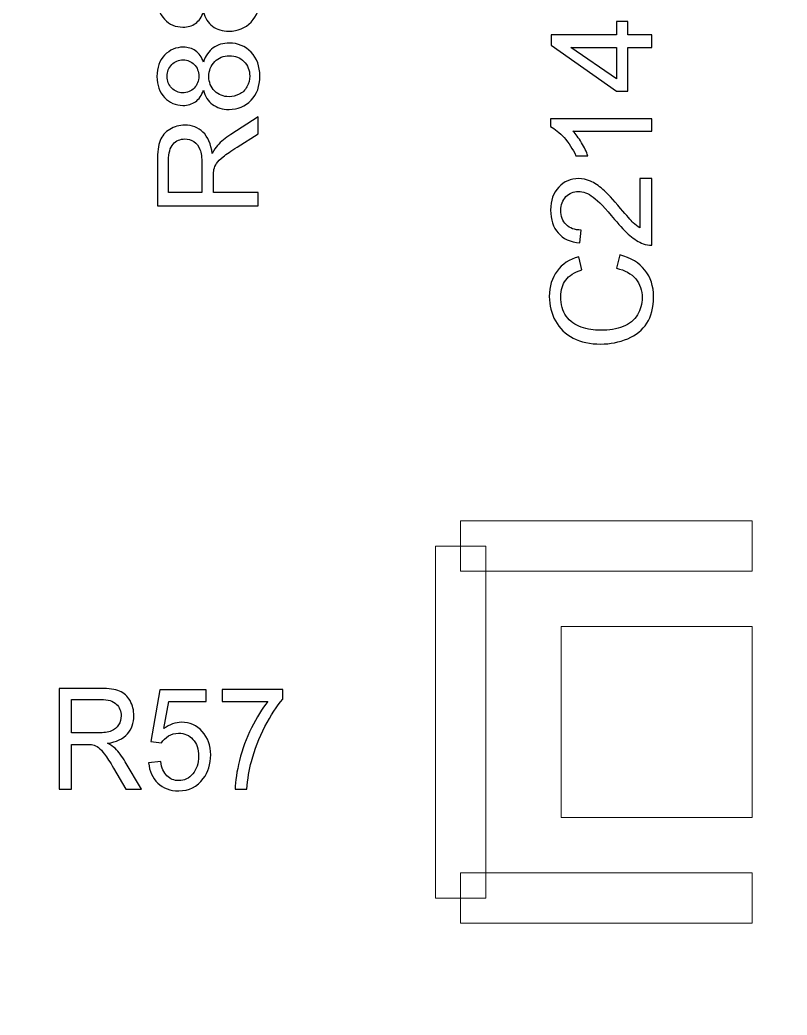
# Model space of a CAD drawing. Header units: millimetres. Extents: x -86 to 67, y -55 to 52.
# Drawn here: x 22.81 to 26.69, y 1.83 to 6.85 of the extents above; entities that cross this region are included whole.
import ezdxf

# ---------------------------------------------------------------- set-up
doc = ezdxf.new("R2010")
doc.units = ezdxf.units.MM
doc.header["$MEASUREMENT"] = 0
for name, color, linetype in [('BG_OUTLINE', 7, 'Continuous'), ('PG_SILKSCREEN_TOP', 7, 'Continuous'), ('PIN_TOP', 7, 'Continuous'), ('RD_SILKSCREEN_TOP', 7, 'Continuous')]:
    doc.layers.add(name, color=color, linetype=linetype)

msp = doc.modelspace()

# ---------------------------------------------------------------- linework, layer by layer
at = {"layer": 'BG_OUTLINE', "color": 3, "lineweight": 9}
msp.add_open_spline([(-60.0926, 34.7331), (-60.0926, 34.7331), (63.7724, 34.7331), (63.7724, 34.7331), (63.7724, 34.7331), (64.585, 34.7336), (65.3646, 34.4113), (65.9396, 33.837), (65.9396, 33.837), (66.5146, 33.2627), (66.8379, 32.4797), (66.8384, 31.667), (66.8384, 31.667), (66.8384, 31.667), (66.8412, -52.28), (66.8412, -52.28), (66.8412, -52.28), (66.8412, -52.28), (66.8384, -52.1933), (66.8384, -52.1933), (66.8384, -52.1933), (66.8389, -53.006), (66.5166, -53.7856), (65.9424, -54.3606), (65.9424, -54.3606), (65.3681, -54.9356), (64.585, -55.2589), (63.7724, -55.2594), (63.7724, -55.2594), (63.7724, -55.2594), (-60.1869, -55.2594), (-60.1869, -55.2594), (-60.1869, -55.2594), (-60.1869, -55.2594), (-60.0853, -55.2518), (-60.0853, -55.2518), (-60.0853, -55.2518), (-60.8979, -55.2523), (-61.6775, -54.9299), (-62.2525, -54.3557), (-62.2525, -54.3557), (-62.8275, -53.7814), (-63.1508, -52.9984), (-63.1513, -52.1857), (-63.1513, -52.1857), (-63.1513, -52.1857), (-63.1587, 31.667), (-63.1587, 31.667), (-63.1587, 31.667), (-63.1592, 32.4797), (-62.8369, 33.2593), (-62.2626, 33.8343), (-62.2626, 33.8343), (-61.6883, 34.4093), (-60.9053, 34.7326), (-60.0926, 34.7331)], degree=3, knots=[0, 0, 0, 0, 0.071429, 0.071429, 0.071429, 0.071429, 0.142857, 0.142857, 0.142857, 0.142857, 0.214286, 0.214286, 0.214286, 0.214286, 0.285714, 0.285714, 0.285714, 0.285714, 0.357143, 0.357143, 0.357143, 0.357143, 0.428571, 0.428571, 0.428571, 0.428571, 0.5, 0.5, 0.5, 0.5, 0.571429, 0.571429, 0.571429, 0.571429, 0.642857, 0.642857, 0.642857, 0.642857, 0.714286, 0.714286, 0.714286, 0.714286, 0.785714, 0.785714, 0.785714, 0.785714, 0.857143, 0.857143, 0.857143, 0.857143, 0.928571, 0.928571, 0.928571, 0.928571, 1, 1, 1, 1], dxfattribs=at)
at = {"layer": 'PG_SILKSCREEN_TOP', "color": 6, "lineweight": 9}
for points in [[(26.5109, 4.3214), (26.5109, 4.3214), (26.5109, 4.0674), (26.5109, 4.0674), (26.5109, 4.0674), (26.5109, 4.0674), (25.0377, 4.0674), (25.0377, 4.0674), (25.0377, 4.0674), (25.0377, 4.0674), (25.0377, 4.3214), (25.0377, 4.3214), (25.0377, 4.3214), (25.0377, 4.3214), (26.5109, 4.3214), (26.5109, 4.3214)], [(24.9107, 4.1944), (24.9107, 4.1944), (25.1647, 4.1944), (25.1647, 4.1944), (25.1647, 4.1944), (25.1647, 4.1944), (25.1647, 2.4164), (25.1647, 2.4164), (25.1647, 2.4164), (25.1647, 2.4164), (24.9107, 2.4164), (24.9107, 2.4164), (24.9107, 2.4164), (24.9107, 2.4164), (24.9107, 4.1944), (24.9107, 4.1944)], [(25.0377, 2.2894), (25.0377, 2.2894), (25.0377, 2.5434), (25.0377, 2.5434), (25.0377, 2.5434), (25.0377, 2.5434), (26.5109, 2.5434), (26.5109, 2.5434), (26.5109, 2.5434), (26.5109, 2.5434), (26.5109, 2.2894), (26.5109, 2.2894), (26.5109, 2.2894), (26.5109, 2.2894), (25.0377, 2.2894), (25.0377, 2.2894)]]:
    msp.add_open_spline(points, degree=3, knots=[0, 0, 0, 0, 0.25, 0.25, 0.25, 0.25, 0.5, 0.5, 0.5, 0.5, 0.75, 0.75, 0.75, 0.75, 1, 1, 1, 1], dxfattribs=at)
at = {"layer": 'PIN_TOP', "lineweight": 9}
msp.add_open_spline([(25.5457, 2.8228), (25.5457, 2.8228), (25.5457, 3.788), (25.5457, 3.788), (25.5457, 3.788), (25.5457, 3.788), (26.5109, 3.788), (26.5109, 3.788), (26.5109, 3.788), (26.5109, 3.788), (26.5109, 2.8228), (26.5109, 2.8228), (26.5109, 2.8228), (26.5109, 2.8228), (25.5457, 2.8228), (25.5457, 2.8228)], degree=3, knots=[0, 0, 0, 0, 0.25, 0.25, 0.25, 0.25, 0.5, 0.5, 0.5, 0.5, 0.75, 0.75, 0.75, 0.75, 1, 1, 1, 1], dxfattribs=at)
at = {"layer": 'RD_SILKSCREEN_TOP', "color": 8}
for points, knots in [([(23.739, 6.893), (23.7296, 6.867), (23.716, 6.8478), (23.6984, 6.8352), (23.6984, 6.8352), (23.6808, 6.8228), (23.6597, 6.8165), (23.6352, 6.8165), (23.6352, 6.8165), (23.5981, 6.8165), (23.567, 6.8298), (23.5418, 6.8565), (23.5418, 6.8565), (23.5165, 6.8831), (23.5039, 6.9184), (23.5039, 6.9627), (23.5039, 6.9627), (23.5039, 7.0071), (23.5168, 7.0429), (23.5426, 7.0701), (23.5426, 7.0701), (23.5685, 7.0971), (23.5999, 7.1106), (23.637, 7.1106), (23.637, 7.1106), (23.6606, 7.1106), (23.6811, 7.1044), (23.6986, 7.0921), (23.6986, 7.0921), (23.716, 7.0797), (23.7296, 7.0609), (23.739, 7.0357), (23.739, 7.0357), (23.7492, 7.0669), (23.7656, 7.0907), (23.7883, 7.107), (23.7883, 7.107), (23.811, 7.1233), (23.8381, 7.1315), (23.8695, 7.1315), (23.8695, 7.1315), (23.9132, 7.1315), (23.9497, 7.116), (23.9793, 7.0853), (23.9793, 7.0853), (24.0089, 7.0545), (24.0238, 7.014), (24.0238, 6.9637), (24.0238, 6.9637), (24.0238, 6.9135), (24.0089, 6.8731), (23.9792, 6.8422), (23.9792, 6.8422), (23.9494, 6.8114), (23.9123, 6.796), (23.8679, 6.796), (23.8679, 6.796), (23.8348, 6.796), (23.8071, 6.8044), (23.7847, 6.8213), (23.7847, 6.8213), (23.7624, 6.838), (23.7471, 6.8619), (23.739, 6.893)], [0, 0, 0, 0, 0.0625, 0.0625, 0.0625, 0.0625, 0.125, 0.125, 0.125, 0.125, 0.1875, 0.1875, 0.1875, 0.1875, 0.25, 0.25, 0.25, 0.25, 0.3125, 0.3125, 0.3125, 0.3125, 0.375, 0.375, 0.375, 0.375, 0.4375, 0.4375, 0.4375, 0.4375, 0.5, 0.5, 0.5, 0.5, 0.5625, 0.5625, 0.5625, 0.5625, 0.625, 0.625, 0.625, 0.625, 0.6875, 0.6875, 0.6875, 0.6875, 0.75, 0.75, 0.75, 0.75, 0.8125, 0.8125, 0.8125, 0.8125, 0.875, 0.875, 0.875, 0.875, 0.9375, 0.9375, 0.9375, 0.9375, 1, 1, 1, 1]), ([(26.004, 6.7143), (26.004, 6.7143), (25.8821, 6.7143), (25.8821, 6.7143), (25.8821, 6.7143), (25.8821, 6.7143), (25.8821, 6.4935), (25.8821, 6.4935), (25.8821, 6.4935), (25.8821, 6.4935), (25.8248, 6.4935), (25.8248, 6.4935), (25.8248, 6.4935), (25.8248, 6.4935), (25.4949, 6.7258), (25.4949, 6.7258), (25.4949, 6.7258), (25.4949, 6.7258), (25.4949, 6.7769), (25.4949, 6.7769), (25.4949, 6.7769), (25.4949, 6.7769), (25.8248, 6.7769), (25.8248, 6.7769), (25.8248, 6.7769), (25.8248, 6.7769), (25.8248, 6.8457), (25.8248, 6.8457), (25.8248, 6.8457), (25.8248, 6.8457), (25.8821, 6.8457), (25.8821, 6.8457), (25.8821, 6.8457), (25.8821, 6.8457), (25.8821, 6.7769), (25.8821, 6.7769), (25.8821, 6.7769), (25.8821, 6.7769), (26.004, 6.7769), (26.004, 6.7769), (26.004, 6.7769), (26.004, 6.7769), (26.004, 6.7143), (26.004, 6.7143)], [0, 0, 0, 0, 0.090909, 0.090909, 0.090909, 0.090909, 0.181818, 0.181818, 0.181818, 0.181818, 0.272727, 0.272727, 0.272727, 0.272727, 0.363636, 0.363636, 0.363636, 0.363636, 0.454545, 0.454545, 0.454545, 0.454545, 0.545455, 0.545455, 0.545455, 0.545455, 0.636364, 0.636364, 0.636364, 0.636364, 0.727273, 0.727273, 0.727273, 0.727273, 0.818182, 0.818182, 0.818182, 0.818182, 0.909091, 0.909091, 0.909091, 0.909091, 1, 1, 1, 1]), ([(23.739, 6.4975), (23.7296, 6.4715), (23.716, 6.4523), (23.6984, 6.4397), (23.6984, 6.4397), (23.6808, 6.4273), (23.6597, 6.421), (23.6352, 6.421), (23.6352, 6.421), (23.5981, 6.421), (23.567, 6.4343), (23.5418, 6.461), (23.5418, 6.461), (23.5165, 6.4876), (23.5039, 6.5229), (23.5039, 6.5672), (23.5039, 6.5672), (23.5039, 6.6116), (23.5168, 6.6474), (23.5426, 6.6746), (23.5426, 6.6746), (23.5685, 6.7016), (23.5999, 6.7151), (23.637, 6.7151), (23.637, 6.7151), (23.6606, 6.7151), (23.6811, 6.7089), (23.6986, 6.6966), (23.6986, 6.6966), (23.716, 6.6842), (23.7296, 6.6654), (23.739, 6.6402), (23.739, 6.6402), (23.7492, 6.6714), (23.7656, 6.6952), (23.7883, 6.7115), (23.7883, 6.7115), (23.811, 6.7278), (23.8381, 6.736), (23.8695, 6.736), (23.8695, 6.736), (23.9132, 6.736), (23.9497, 6.7205), (23.9793, 6.6898), (23.9793, 6.6898), (24.0089, 6.659), (24.0238, 6.6185), (24.0238, 6.5682), (24.0238, 6.5682), (24.0238, 6.518), (24.0089, 6.4776), (23.9792, 6.4467), (23.9792, 6.4467), (23.9494, 6.4159), (23.9123, 6.4005), (23.8679, 6.4005), (23.8679, 6.4005), (23.8348, 6.4005), (23.8071, 6.4089), (23.7847, 6.4258), (23.7847, 6.4258), (23.7624, 6.4425), (23.7471, 6.4664), (23.739, 6.4975)], [0, 0, 0, 0, 0.0625, 0.0625, 0.0625, 0.0625, 0.125, 0.125, 0.125, 0.125, 0.1875, 0.1875, 0.1875, 0.1875, 0.25, 0.25, 0.25, 0.25, 0.3125, 0.3125, 0.3125, 0.3125, 0.375, 0.375, 0.375, 0.375, 0.4375, 0.4375, 0.4375, 0.4375, 0.5, 0.5, 0.5, 0.5, 0.5625, 0.5625, 0.5625, 0.5625, 0.625, 0.625, 0.625, 0.625, 0.6875, 0.6875, 0.6875, 0.6875, 0.75, 0.75, 0.75, 0.75, 0.8125, 0.8125, 0.8125, 0.8125, 0.875, 0.875, 0.875, 0.875, 0.9375, 0.9375, 0.9375, 0.9375, 1, 1, 1, 1]), ([(25.8248, 6.7143), (25.8248, 6.7143), (25.5953, 6.7143), (25.5953, 6.7143), (25.5953, 6.7143), (25.5953, 6.7143), (25.8248, 6.555), (25.8248, 6.555), (25.8248, 6.555), (25.8248, 6.555), (25.8248, 6.7143), (25.8248, 6.7143)], [0, 0, 0, 0, 0.333333, 0.333333, 0.333333, 0.333333, 0.666667, 0.666667, 0.666667, 0.666667, 1, 1, 1, 1]), ([(23.6331, 6.4849), (23.6571, 6.4849), (23.6768, 6.4927), (23.6921, 6.5081), (23.6921, 6.5081), (23.7074, 6.5237), (23.7151, 6.5438), (23.7151, 6.5686), (23.7151, 6.5686), (23.7151, 6.5926), (23.7075, 6.6124), (23.6923, 6.6279), (23.6923, 6.6279), (23.6772, 6.6433), (23.6586, 6.6508), (23.6366, 6.6508), (23.6366, 6.6508), (23.6136, 6.6508), (23.5944, 6.643), (23.5788, 6.6271), (23.5788, 6.6271), (23.5631, 6.6113), (23.5553, 6.5916), (23.5553, 6.5679), (23.5553, 6.5679), (23.5553, 6.544), (23.563, 6.5243), (23.5782, 6.5085), (23.5782, 6.5085), (23.5935, 6.4927), (23.6118, 6.4849), (23.6331, 6.4849)], [0, 0, 0, 0, 0.125, 0.125, 0.125, 0.125, 0.25, 0.25, 0.25, 0.25, 0.375, 0.375, 0.375, 0.375, 0.5, 0.5, 0.5, 0.5, 0.625, 0.625, 0.625, 0.625, 0.75, 0.75, 0.75, 0.75, 0.875, 0.875, 0.875, 0.875, 1, 1, 1, 1]), ([(23.8682, 6.4647), (23.886, 6.4647), (23.9033, 6.469), (23.9199, 6.4774), (23.9199, 6.4774), (23.9366, 6.4858), (23.9496, 6.4984), (23.9587, 6.5151), (23.9587, 6.5151), (23.9678, 6.5318), (23.9724, 6.5497), (23.9724, 6.5689), (23.9724, 6.5689), (23.9724, 6.5988), (23.9628, 6.6235), (23.9435, 6.6429), (23.9435, 6.6429), (23.9243, 6.6623), (23.8999, 6.6721), (23.8703, 6.6721), (23.8703, 6.6721), (23.8401, 6.6721), (23.8153, 6.6621), (23.7956, 6.6421), (23.7956, 6.6421), (23.7759, 6.622), (23.7661, 6.5969), (23.7661, 6.5668), (23.7661, 6.5668), (23.7661, 6.5374), (23.7758, 6.5131), (23.7952, 6.4938), (23.7952, 6.4938), (23.8148, 6.4745), (23.8391, 6.4647), (23.8682, 6.4647)], [0, 0, 0, 0, 0.111111, 0.111111, 0.111111, 0.111111, 0.222222, 0.222222, 0.222222, 0.222222, 0.333333, 0.333333, 0.333333, 0.333333, 0.444444, 0.444444, 0.444444, 0.444444, 0.555556, 0.555556, 0.555556, 0.555556, 0.666667, 0.666667, 0.666667, 0.666667, 0.777778, 0.777778, 0.777778, 0.777778, 0.888889, 0.888889, 0.888889, 0.888889, 1, 1, 1, 1]), ([(24.0151, 5.914), (24.0151, 5.914), (23.506, 5.914), (23.506, 5.914), (23.506, 5.914), (23.506, 5.914), (23.506, 6.1397), (23.506, 6.1397), (23.506, 6.1397), (23.506, 6.1851), (23.5106, 6.2196), (23.5197, 6.2432), (23.5197, 6.2432), (23.5289, 6.2668), (23.545, 6.2856), (23.5681, 6.2999), (23.5681, 6.2999), (23.5913, 6.314), (23.6169, 6.321), (23.6449, 6.321), (23.6449, 6.321), (23.6811, 6.321), (23.7114, 6.3094), (23.7362, 6.2859), (23.7362, 6.2859), (23.761, 6.2625), (23.7767, 6.2264), (23.7835, 6.1775), (23.7835, 6.1775), (23.792, 6.1954), (23.8004, 6.209), (23.8089, 6.2182), (23.8089, 6.2182), (23.8269, 6.2379), (23.8495, 6.2565), (23.8765, 6.2742), (23.8765, 6.2742), (23.8765, 6.2742), (24.0151, 6.3627), (24.0151, 6.3627), (24.0151, 6.3627), (24.0151, 6.3627), (24.0151, 6.2779), (24.0151, 6.2779), (24.0151, 6.2779), (24.0151, 6.2779), (23.9091, 6.2106), (23.9091, 6.2106), (23.9091, 6.2106), (23.8787, 6.1909), (23.8552, 6.1747), (23.8391, 6.1619), (23.8391, 6.1619), (23.8228, 6.1492), (23.8115, 6.1378), (23.8051, 6.1278), (23.8051, 6.1278), (23.7985, 6.1177), (23.794, 6.1075), (23.7914, 6.0971), (23.7914, 6.0971), (23.7899, 6.0894), (23.7891, 6.0769), (23.7891, 6.0595), (23.7891, 6.0595), (23.7891, 6.0595), (23.7891, 5.9814), (23.7891, 5.9814), (23.7891, 5.9814), (23.7891, 5.9814), (24.0151, 5.9814), (24.0151, 5.9814), (24.0151, 5.9814), (24.0151, 5.9814), (24.0151, 5.914), (24.0151, 5.914)], [0, 0, 0, 0, 0.052632, 0.052632, 0.052632, 0.052632, 0.105263, 0.105263, 0.105263, 0.105263, 0.157895, 0.157895, 0.157895, 0.157895, 0.210526, 0.210526, 0.210526, 0.210526, 0.263158, 0.263158, 0.263158, 0.263158, 0.315789, 0.315789, 0.315789, 0.315789, 0.368421, 0.368421, 0.368421, 0.368421, 0.421053, 0.421053, 0.421053, 0.421053, 0.473684, 0.473684, 0.473684, 0.473684, 0.526316, 0.526316, 0.526316, 0.526316, 0.578947, 0.578947, 0.578947, 0.578947, 0.631579, 0.631579, 0.631579, 0.631579, 0.684211, 0.684211, 0.684211, 0.684211, 0.736842, 0.736842, 0.736842, 0.736842, 0.789474, 0.789474, 0.789474, 0.789474, 0.842105, 0.842105, 0.842105, 0.842105, 0.894737, 0.894737, 0.894737, 0.894737, 0.947368, 0.947368, 0.947368, 0.947368, 1, 1, 1, 1]), ([(26.004, 6.3539), (26.004, 6.3539), (26.004, 6.2915), (26.004, 6.2915), (26.004, 6.2915), (26.004, 6.2915), (25.6057, 6.2915), (25.6057, 6.2915), (25.6057, 6.2915), (25.6201, 6.2764), (25.6344, 6.2567), (25.6488, 6.2323), (25.6488, 6.2323), (25.6631, 6.2078), (25.6739, 6.1858), (25.681, 6.1664), (25.681, 6.1664), (25.681, 6.1664), (25.6207, 6.1664), (25.6207, 6.1664), (25.6207, 6.1664), (25.6042, 6.2014), (25.5843, 6.232), (25.5609, 6.2581), (25.5609, 6.2581), (25.5375, 6.2842), (25.5148, 6.3028), (25.4928, 6.3137), (25.4928, 6.3137), (25.4928, 6.3137), (25.4928, 6.3539), (25.4928, 6.3539), (25.4928, 6.3539), (25.4928, 6.3539), (26.004, 6.3539), (26.004, 6.3539)], [0, 0, 0, 0, 0.111111, 0.111111, 0.111111, 0.111111, 0.222222, 0.222222, 0.222222, 0.222222, 0.333333, 0.333333, 0.333333, 0.333333, 0.444444, 0.444444, 0.444444, 0.444444, 0.555556, 0.555556, 0.555556, 0.555556, 0.666667, 0.666667, 0.666667, 0.666667, 0.777778, 0.777778, 0.777778, 0.777778, 0.888889, 0.888889, 0.888889, 0.888889, 1, 1, 1, 1]), ([(23.7307, 5.9814), (23.7307, 5.9814), (23.7307, 6.1262), (23.7307, 6.1262), (23.7307, 6.1262), (23.7307, 6.1569), (23.7275, 6.1811), (23.7211, 6.1984), (23.7211, 6.1984), (23.7147, 6.2158), (23.7045, 6.229), (23.6906, 6.238), (23.6906, 6.238), (23.6766, 6.247), (23.6614, 6.2515), (23.6449, 6.2515), (23.6449, 6.2515), (23.6209, 6.2515), (23.6011, 6.2429), (23.5855, 6.2253), (23.5855, 6.2253), (23.57, 6.2079), (23.5623, 6.1803), (23.5623, 6.1425), (23.5623, 6.1425), (23.5623, 6.1425), (23.5623, 5.9814), (23.5623, 5.9814), (23.5623, 5.9814), (23.5623, 5.9814), (23.7307, 5.9814), (23.7307, 5.9814)], [0, 0, 0, 0, 0.125, 0.125, 0.125, 0.125, 0.25, 0.25, 0.25, 0.25, 0.375, 0.375, 0.375, 0.375, 0.5, 0.5, 0.5, 0.5, 0.625, 0.625, 0.625, 0.625, 0.75, 0.75, 0.75, 0.75, 0.875, 0.875, 0.875, 0.875, 1, 1, 1, 1]), ([(25.9439, 6.0516), (25.9439, 6.0516), (26.004, 6.0516), (26.004, 6.0516), (26.004, 6.0516), (26.004, 6.0516), (26.004, 5.7151), (26.004, 5.7151), (26.004, 5.7151), (25.9889, 5.7146), (25.9745, 5.717), (25.9606, 5.7223), (25.9606, 5.7223), (25.9376, 5.7308), (25.9151, 5.7446), (25.8928, 5.7634), (25.8928, 5.7634), (25.8707, 5.7824), (25.8449, 5.8097), (25.8158, 5.8452), (25.8158, 5.8452), (25.7704, 5.9006), (25.7345, 5.938), (25.7079, 5.9575), (25.7079, 5.9575), (25.6815, 5.9769), (25.6563, 5.9866), (25.6328, 5.9866), (25.6328, 5.9866), (25.608, 5.9866), (25.5871, 5.9777), (25.57, 5.9601), (25.57, 5.9601), (25.5531, 5.9423), (25.5446, 5.9192), (25.5446, 5.8907), (25.5446, 5.8907), (25.5446, 5.8606), (25.5536, 5.8366), (25.5717, 5.8186), (25.5717, 5.8186), (25.5897, 5.8004), (25.6147, 5.7913), (25.6466, 5.7911), (25.6466, 5.7911), (25.6466, 5.7911), (25.6401, 5.7268), (25.6401, 5.7268), (25.6401, 5.7268), (25.5921, 5.7312), (25.5556, 5.7478), (25.5305, 5.7765), (25.5305, 5.7765), (25.5053, 5.8052), (25.4928, 5.8438), (25.4928, 5.8922), (25.4928, 5.8922), (25.4928, 5.941), (25.5064, 5.9796), (25.5334, 6.0081), (25.5334, 6.0081), (25.5606, 6.0367), (25.5941, 6.0509), (25.6342, 6.0509), (25.6342, 6.0509), (25.6546, 6.0509), (25.6746, 6.0467), (25.6943, 6.0383), (25.6943, 6.0383), (25.7139, 6.03), (25.7347, 6.0161), (25.7564, 5.9968), (25.7564, 5.9968), (25.7782, 5.9775), (25.8081, 5.9454), (25.846, 5.9005), (25.846, 5.9005), (25.8775, 5.863), (25.8989, 5.8389), (25.9101, 5.8283), (25.9101, 5.8283), (25.9213, 5.8176), (25.9325, 5.8088), (25.9439, 5.8018), (25.9439, 5.8018), (25.9439, 5.8018), (25.9439, 6.0516), (25.9439, 6.0516)], [0, 0, 0, 0, 0.045455, 0.045455, 0.045455, 0.045455, 0.090909, 0.090909, 0.090909, 0.090909, 0.136364, 0.136364, 0.136364, 0.136364, 0.181818, 0.181818, 0.181818, 0.181818, 0.227273, 0.227273, 0.227273, 0.227273, 0.272727, 0.272727, 0.272727, 0.272727, 0.318182, 0.318182, 0.318182, 0.318182, 0.363636, 0.363636, 0.363636, 0.363636, 0.409091, 0.409091, 0.409091, 0.409091, 0.454545, 0.454545, 0.454545, 0.454545, 0.5, 0.5, 0.5, 0.5, 0.545455, 0.545455, 0.545455, 0.545455, 0.590909, 0.590909, 0.590909, 0.590909, 0.636364, 0.636364, 0.636364, 0.636364, 0.681818, 0.681818, 0.681818, 0.681818, 0.727273, 0.727273, 0.727273, 0.727273, 0.772727, 0.772727, 0.772727, 0.772727, 0.818182, 0.818182, 0.818182, 0.818182, 0.863636, 0.863636, 0.863636, 0.863636, 0.909091, 0.909091, 0.909091, 0.909091, 0.954545, 0.954545, 0.954545, 0.954545, 1, 1, 1, 1]), ([(25.8255, 5.598), (25.8255, 5.598), (25.8426, 5.6654), (25.8426, 5.6654), (25.8426, 5.6654), (25.8978, 5.6513), (25.94, 5.6258), (25.9692, 5.5892), (25.9692, 5.5892), (25.9982, 5.5525), (26.0127, 5.5076), (26.0127, 5.4545), (26.0127, 5.4545), (26.0127, 5.3997), (26.0015, 5.3551), (25.9792, 5.3207), (25.9792, 5.3207), (25.9568, 5.2863), (25.9245, 5.2601), (25.8821, 5.2422), (25.8821, 5.2422), (25.8397, 5.2243), (25.7942, 5.2153), (25.7456, 5.2153), (25.7456, 5.2153), (25.6926, 5.2153), (25.6464, 5.2254), (25.6069, 5.2457), (25.6069, 5.2457), (25.5674, 5.266), (25.5375, 5.2948), (25.5169, 5.3322), (25.5169, 5.3322), (25.4964, 5.3696), (25.4862, 5.4107), (25.4862, 5.4556), (25.4862, 5.4556), (25.4862, 5.5066), (25.4992, 5.5494), (25.5251, 5.5841), (25.5251, 5.5841), (25.5511, 5.6188), (25.5875, 5.643), (25.6345, 5.6566), (25.6345, 5.6566), (25.6345, 5.6566), (25.6502, 5.5904), (25.6502, 5.5904), (25.6502, 5.5904), (25.6131, 5.5785), (25.5862, 5.5615), (25.5692, 5.5389), (25.5692, 5.5389), (25.5523, 5.5165), (25.5439, 5.4883), (25.5439, 5.4542), (25.5439, 5.4542), (25.5439, 5.4151), (25.5532, 5.3825), (25.5719, 5.3562), (25.5719, 5.3562), (25.5908, 5.3298), (25.6159, 5.3114), (25.6476, 5.3008), (25.6476, 5.3008), (25.6791, 5.2901), (25.7117, 5.2848), (25.7452, 5.2848), (25.7452, 5.2848), (25.7886, 5.2848), (25.8263, 5.2911), (25.8587, 5.3036), (25.8587, 5.3036), (25.8909, 5.3163), (25.9151, 5.3359), (25.9311, 5.3626), (25.9311, 5.3626), (25.9471, 5.3892), (25.955, 5.418), (25.955, 5.4491), (25.955, 5.4491), (25.955, 5.4868), (25.9441, 5.5187), (25.9224, 5.5449), (25.9224, 5.5449), (25.9006, 5.5711), (25.8683, 5.5887), (25.8255, 5.598)], [0, 0, 0, 0, 0.045455, 0.045455, 0.045455, 0.045455, 0.090909, 0.090909, 0.090909, 0.090909, 0.136364, 0.136364, 0.136364, 0.136364, 0.181818, 0.181818, 0.181818, 0.181818, 0.227273, 0.227273, 0.227273, 0.227273, 0.272727, 0.272727, 0.272727, 0.272727, 0.318182, 0.318182, 0.318182, 0.318182, 0.363636, 0.363636, 0.363636, 0.363636, 0.409091, 0.409091, 0.409091, 0.409091, 0.454545, 0.454545, 0.454545, 0.454545, 0.5, 0.5, 0.5, 0.5, 0.545455, 0.545455, 0.545455, 0.545455, 0.590909, 0.590909, 0.590909, 0.590909, 0.636364, 0.636364, 0.636364, 0.636364, 0.681818, 0.681818, 0.681818, 0.681818, 0.727273, 0.727273, 0.727273, 0.727273, 0.772727, 0.772727, 0.772727, 0.772727, 0.818182, 0.818182, 0.818182, 0.818182, 0.863636, 0.863636, 0.863636, 0.863636, 0.909091, 0.909091, 0.909091, 0.909091, 0.954545, 0.954545, 0.954545, 0.954545, 1, 1, 1, 1]), ([(23.0094, 2.9668), (23.0094, 2.9668), (23.0094, 3.4759), (23.0094, 3.4759), (23.0094, 3.4759), (23.0094, 3.4759), (23.219, 3.4759), (23.219, 3.4759), (23.219, 3.4759), (23.2611, 3.4759), (23.2932, 3.4713), (23.3151, 3.4622), (23.3151, 3.4622), (23.337, 3.453), (23.3545, 3.4369), (23.3677, 3.4138), (23.3677, 3.4138), (23.3808, 3.3906), (23.3873, 3.365), (23.3873, 3.337), (23.3873, 3.337), (23.3873, 3.3008), (23.3766, 3.2705), (23.3547, 3.2457), (23.3547, 3.2457), (23.333, 3.2209), (23.2995, 3.2052), (23.2541, 3.1984), (23.2541, 3.1984), (23.2707, 3.1899), (23.2833, 3.1815), (23.2919, 3.173), (23.2919, 3.173), (23.3102, 3.155), (23.3274, 3.1324), (23.3439, 3.1054), (23.3439, 3.1054), (23.3439, 3.1054), (23.4261, 2.9668), (23.4261, 2.9668), (23.4261, 2.9668), (23.4261, 2.9668), (23.3473, 2.9668), (23.3473, 2.9668), (23.3473, 2.9668), (23.3473, 2.9668), (23.2848, 3.0728), (23.2848, 3.0728), (23.2848, 3.0728), (23.2665, 3.1032), (23.2515, 3.1267), (23.2396, 3.1428), (23.2396, 3.1428), (23.2278, 3.1591), (23.2172, 3.1704), (23.2079, 3.1768), (23.2079, 3.1768), (23.1986, 3.1834), (23.1891, 3.1879), (23.1794, 3.1905), (23.1794, 3.1905), (23.1723, 3.192), (23.1607, 3.1928), (23.1445, 3.1928), (23.1445, 3.1928), (23.1445, 3.1928), (23.072, 3.1928), (23.072, 3.1928), (23.072, 3.1928), (23.072, 3.1928), (23.072, 2.9668), (23.072, 2.9668), (23.072, 2.9668), (23.072, 2.9668), (23.0094, 2.9668), (23.0094, 2.9668)], [0, 0, 0, 0, 0.052632, 0.052632, 0.052632, 0.052632, 0.105263, 0.105263, 0.105263, 0.105263, 0.157895, 0.157895, 0.157895, 0.157895, 0.210526, 0.210526, 0.210526, 0.210526, 0.263158, 0.263158, 0.263158, 0.263158, 0.315789, 0.315789, 0.315789, 0.315789, 0.368421, 0.368421, 0.368421, 0.368421, 0.421053, 0.421053, 0.421053, 0.421053, 0.473684, 0.473684, 0.473684, 0.473684, 0.526316, 0.526316, 0.526316, 0.526316, 0.578947, 0.578947, 0.578947, 0.578947, 0.631579, 0.631579, 0.631579, 0.631579, 0.684211, 0.684211, 0.684211, 0.684211, 0.736842, 0.736842, 0.736842, 0.736842, 0.789474, 0.789474, 0.789474, 0.789474, 0.842105, 0.842105, 0.842105, 0.842105, 0.894737, 0.894737, 0.894737, 0.894737, 0.947368, 0.947368, 0.947368, 0.947368, 1, 1, 1, 1]), ([(23.833, 3.4092), (23.833, 3.4092), (23.833, 3.4693), (23.833, 3.4693), (23.833, 3.4693), (23.833, 3.4693), (24.139, 3.4693), (24.139, 3.4693), (24.139, 3.4693), (24.139, 3.4693), (24.139, 3.4207), (24.139, 3.4207), (24.139, 3.4207), (24.1089, 3.3862), (24.0791, 3.3403), (24.0494, 3.2832), (24.0494, 3.2832), (24.02, 3.226), (23.9971, 3.1671), (23.981, 3.1068), (23.981, 3.1068), (23.9693, 3.0641), (23.962, 3.0175), (23.9587, 2.9668), (23.9587, 2.9668), (23.9587, 2.9668), (23.8991, 2.9668), (23.8991, 2.9668), (23.8991, 2.9668), (23.8998, 3.0069), (23.907, 3.0552), (23.921, 3.112), (23.921, 3.112), (23.9349, 3.1687), (23.955, 3.2234), (23.9811, 3.2761), (23.9811, 3.2761), (24.0073, 3.3287), (24.035, 3.3731), (24.0646, 3.4092), (24.0646, 3.4092), (24.0646, 3.4092), (23.833, 3.4092), (23.833, 3.4092)], [0, 0, 0, 0, 0.090909, 0.090909, 0.090909, 0.090909, 0.181818, 0.181818, 0.181818, 0.181818, 0.272727, 0.272727, 0.272727, 0.272727, 0.363636, 0.363636, 0.363636, 0.363636, 0.454545, 0.454545, 0.454545, 0.454545, 0.545455, 0.545455, 0.545455, 0.545455, 0.636364, 0.636364, 0.636364, 0.636364, 0.727273, 0.727273, 0.727273, 0.727273, 0.818182, 0.818182, 0.818182, 0.818182, 0.909091, 0.909091, 0.909091, 0.909091, 1, 1, 1, 1]), ([(23.072, 3.2512), (23.072, 3.2512), (23.2064, 3.2512), (23.2064, 3.2512), (23.2064, 3.2512), (23.235, 3.2512), (23.2574, 3.2544), (23.2735, 3.2608), (23.2735, 3.2608), (23.2896, 3.2672), (23.3019, 3.2774), (23.3103, 3.2913), (23.3103, 3.2913), (23.3186, 3.3053), (23.3228, 3.3205), (23.3228, 3.337), (23.3228, 3.337), (23.3228, 3.361), (23.3148, 3.3808), (23.2985, 3.3964), (23.2985, 3.3964), (23.2823, 3.4119), (23.2567, 3.4196), (23.2216, 3.4196), (23.2216, 3.4196), (23.2216, 3.4196), (23.072, 3.4196), (23.072, 3.4196), (23.072, 3.4196), (23.072, 3.4196), (23.072, 3.2512), (23.072, 3.2512)], [0, 0, 0, 0, 0.125, 0.125, 0.125, 0.125, 0.25, 0.25, 0.25, 0.25, 0.375, 0.375, 0.375, 0.375, 0.5, 0.5, 0.5, 0.5, 0.625, 0.625, 0.625, 0.625, 0.75, 0.75, 0.75, 0.75, 0.875, 0.875, 0.875, 0.875, 1, 1, 1, 1]), ([(23.4618, 3.1001), (23.4618, 3.1001), (23.5228, 3.1057), (23.5228, 3.1057), (23.5228, 3.1057), (23.5273, 3.0737), (23.5377, 3.0498), (23.5542, 3.0337), (23.5542, 3.0337), (23.5706, 3.0175), (23.5905, 3.0095), (23.6137, 3.0095), (23.6137, 3.0095), (23.6417, 3.0095), (23.6653, 3.0209), (23.6846, 3.0435), (23.6846, 3.0435), (23.704, 3.0662), (23.7136, 3.0964), (23.7136, 3.1338), (23.7136, 3.1338), (23.7136, 3.1695), (23.7044, 3.1976), (23.6858, 3.2182), (23.6858, 3.2182), (23.6672, 3.2388), (23.6429, 3.2491), (23.6127, 3.2491), (23.6127, 3.2491), (23.594, 3.2491), (23.5771, 3.2445), (23.5621, 3.2354), (23.5621, 3.2354), (23.547, 3.2263), (23.5352, 3.2144), (23.5266, 3.1998), (23.5266, 3.1998), (23.5266, 3.1998), (23.4722, 3.2074), (23.4722, 3.2074), (23.4722, 3.2074), (23.4722, 3.2074), (23.518, 3.4689), (23.518, 3.4689), (23.518, 3.4689), (23.518, 3.4689), (23.7531, 3.4689), (23.7531, 3.4689), (23.7531, 3.4689), (23.7531, 3.4689), (23.7531, 3.4092), (23.7531, 3.4092), (23.7531, 3.4092), (23.7531, 3.4092), (23.5644, 3.4092), (23.5644, 3.4092), (23.5644, 3.4092), (23.5644, 3.4092), (23.5389, 3.2724), (23.5389, 3.2724), (23.5389, 3.2724), (23.5673, 3.2937), (23.5971, 3.3044), (23.6282, 3.3044), (23.6282, 3.3044), (23.6695, 3.3044), (23.7042, 3.289), (23.7327, 3.2582), (23.7327, 3.2582), (23.7611, 3.2273), (23.7753, 3.1877), (23.7753, 3.1394), (23.7753, 3.1394), (23.7753, 3.0933), (23.7627, 3.0534), (23.7379, 3.0199), (23.7379, 3.0199), (23.7075, 2.9788), (23.6661, 2.9581), (23.6137, 2.9581), (23.6137, 2.9581), (23.5706, 2.9581), (23.5355, 2.9711), (23.5084, 2.997), (23.5084, 2.997), (23.4812, 3.023), (23.4657, 3.0574), (23.4618, 3.1001)], [0, 0, 0, 0, 0.045455, 0.045455, 0.045455, 0.045455, 0.090909, 0.090909, 0.090909, 0.090909, 0.136364, 0.136364, 0.136364, 0.136364, 0.181818, 0.181818, 0.181818, 0.181818, 0.227273, 0.227273, 0.227273, 0.227273, 0.272727, 0.272727, 0.272727, 0.272727, 0.318182, 0.318182, 0.318182, 0.318182, 0.363636, 0.363636, 0.363636, 0.363636, 0.409091, 0.409091, 0.409091, 0.409091, 0.454545, 0.454545, 0.454545, 0.454545, 0.5, 0.5, 0.5, 0.5, 0.545455, 0.545455, 0.545455, 0.545455, 0.590909, 0.590909, 0.590909, 0.590909, 0.636364, 0.636364, 0.636364, 0.636364, 0.681818, 0.681818, 0.681818, 0.681818, 0.727273, 0.727273, 0.727273, 0.727273, 0.772727, 0.772727, 0.772727, 0.772727, 0.818182, 0.818182, 0.818182, 0.818182, 0.863636, 0.863636, 0.863636, 0.863636, 0.909091, 0.909091, 0.909091, 0.909091, 0.954545, 0.954545, 0.954545, 0.954545, 1, 1, 1, 1])]:
    msp.add_open_spline(points, degree=3, knots=knots, dxfattribs=at)

doc.saveas('drawing.dxf')
